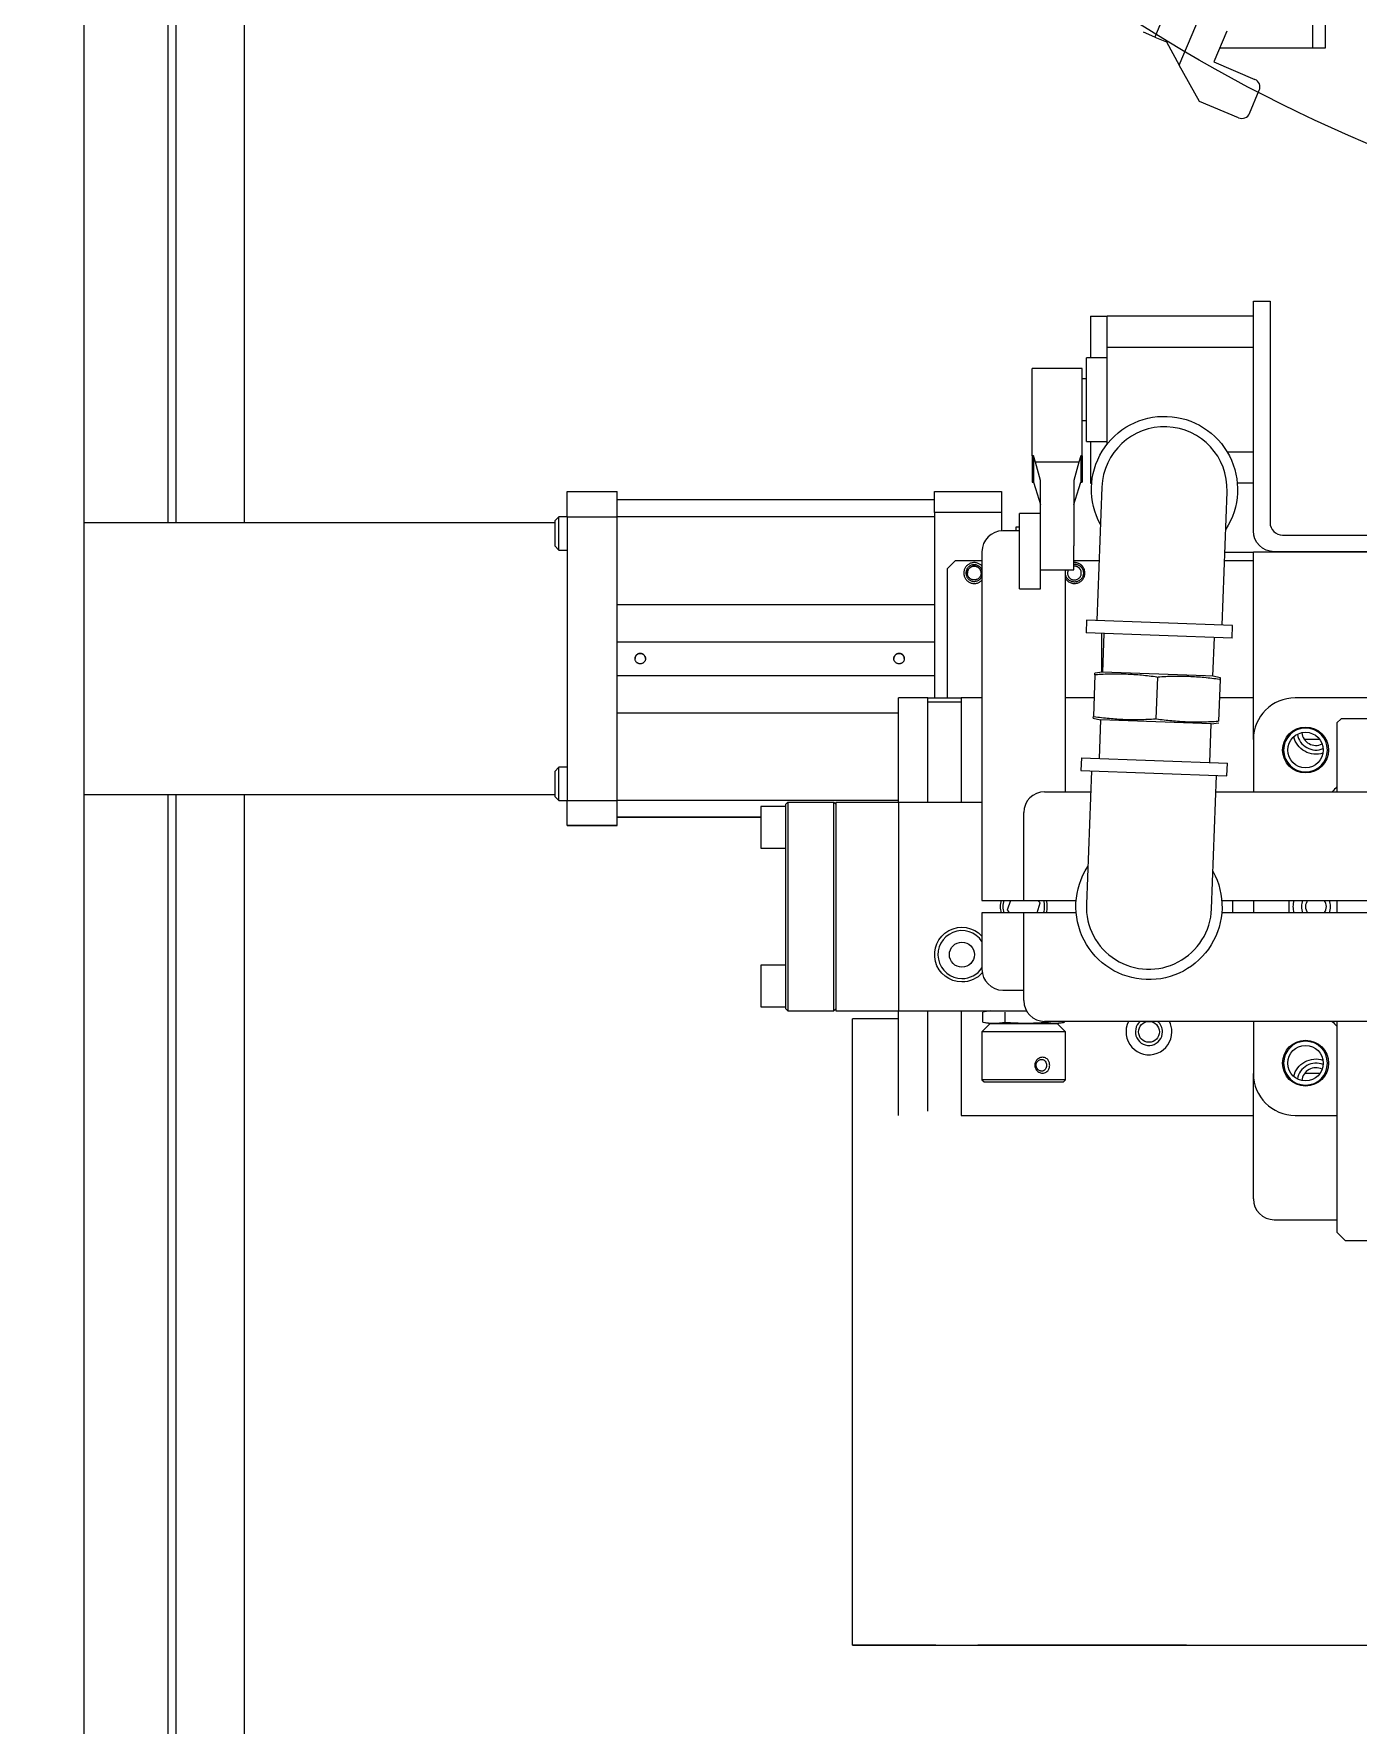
# Model space of a CAD drawing. Header units: millimetres. Extents: x 10462777 to 22643323, y 453826 to 1389191.
# Drawn here: x 11281645.8 to 11281963, y 583557.4 to 583962.5 of the extents above; entities that cross this region are included whole.
import ezdxf

# ---------------------------------------------------------------- set-up
doc = ezdxf.new("R2010")
doc.units = ezdxf.units.MM
doc.header["$LTSCALE"] = 200
doc.header["$MEASUREMENT"] = 0
for name, pattern in [('CENTER', [2, 1.25, -0.25, 0.25, -0.25]), ('CENTER2', [1.125, 0.75, -0.125, 0.125, -0.125]), ('PHANTOM', [2.5, 1.25, -0.25, 0.25, -0.25, 0.25, -0.25])]:
    doc.linetypes.add(name, pattern=pattern)
doc.layers.get('0').update_dxf_attribs({"linetype": 'CONTINUOUS'})
for name, color, linetype in [('2', 2, 'CONTINUOUS'), ('205', 4, 'CONTINUOUS'), ('DV1_DEFAULT', 7, 'CONTINUOUS')]:
    doc.layers.add(name, color=color, linetype=linetype)
doc.layers.add('203', color=7, linetype='CONTINUOUS', true_color=0xffffff)
doc.layers.add('LAYOUT', color=8, linetype='CONTINUOUS', lineweight=25)

# ---------------------------------------------------------------- blocks, each defined once
blk = doc.blocks.new('r710ic')
at = {"layer": 'DV1_DEFAULT', "color": 7, "linetype": 'Continuous', "lineweight": 0}
for p, q in [((272357.37, 104079.88), (272335.87, 104079.88)), ((272357.37, 104076.88), (272357.37, 104079.88)), ((272357.37, 104076.88), (272335.87, 104076.88)), ((272357.37, 104054.56), (272357.37, 104076.88)), ((272360.74, 104053.14), (272364.9, 104062.98)), ((272373.04, 104061.72), (272367.52, 104064.05)), ((272374.11, 104059.1), (272370.17, 104049.76)), ((272353.37, 104056.25), (272360.74, 104053.14)), ((272361.48, 104044.89), (272339.37, 104054.22)), ((272370.17, 104049.76), (272361.48, 104044.89)), ((272355.95, 104041.8), (272361.48, 104044.89)), ((272351.56, 104040.4), (272354.79, 104039.04)), ((272354.79, 104039.04), (272353.62, 104036.28)), ((272354.79, 104039.04), (272355.95, 104041.8))]:
    blk.add_line(p, q, dxfattribs=at)
at = {"layer": 'DV1_DEFAULT', "color": 3, "linetype": 'CENTER2', "lineweight": 0}
blk.add_circle((272041.37, 104232.63), 367.64, dxfattribs=at)
at = {"layer": 'DV1_DEFAULT', "color": 7, "linetype": 'Continuous', "lineweight": 0}
for centre, start, end in [((272366.74, 104062.21), 67.1146, 157.1146), ((272372.27, 104059.87), 337.1146, 67.1146)]:
    blk.add_arc(centre, 2, start, end, dxfattribs=at)
at = {"layer": 'LAYOUT', "color": 3}
blk.add_circle((272041.37, 104232.63), 2050.12, dxfattribs=at)
blk = doc.blocks.new('A$C7DA30AB0')
at = {"layer": 'LAYOUT', "color": 6, "linetype": 'PHANTOM'}
blk.add_circle((3030.45, 3025.99, 0), 2693.02, dxfattribs=at)

msp = doc.modelspace()

# ---------------------------------------------------------------- linework, layer by layer
at = {"layer": '2', "color": 252, "linetype": 'Continuous'}
for p, q in [((11281657.81339, 583034.4125, 0), (11281657.81339, 584034.42828, 0)), ((11281679.8662, 583845.30545, 0), (11281679.8662, 584034.39391, 0)), ((11281696.11644, 584034.41518, 0), (11281696.11644, 583845.31073, 0)), ((11281677.86618, 584003.8777, 0), (11281677.86618, 583845.26732, 0)), ((11281677.86618, 583780.27655, 0), (11281677.86618, 583034.39096, 0)), ((11281679.8662, 583034.40799, 0), (11281679.8662, 583780.30062, 0)), ((11281696.11644, 583780.31268, 0), (11281696.11644, 583034.43591, 0))]:
    msp.add_line(p, q, dxfattribs=at)
at = {"layer": '203', "color": 252, "linetype": 'CENTER'}
for p, q in [((11281773.51819, 583852.81748, 0), (11281785.51836, 583852.81748, 0)), ((11281773.51819, 583846.82108, 0), (11281773.51819, 583852.81748, 0)), ((11281785.51836, 583846.82108, 0), (11281785.51836, 583852.81748, 0)), ((11281861.51944, 583850.81745, 0), (11281785.51836, 583850.81745, 0)), ((11281861.51944, 583852.81748, 0), (11281877.51967, 583852.81748, 0)), ((11281861.51944, 583847.81742, 0), (11281861.51944, 583852.81748, 0)), ((11281877.51967, 583852.81748, 0), (11281877.51967, 583847.81742, 0)), ((11281771.51816, 583846.81739, 0), (11281770.51815, 583845.81737, 0)), ((11281770.51815, 583845.81718, 0), (11281770.51815, 583839.81729, 0)), ((11281773.51863, 583846.81739, 0), (11281771.51816, 583846.81739, 0)), ((11281771.51816, 583846.81713, 0), (11281771.51816, 583846.81714, 0)), ((11281771.51816, 583838.81728, 0), (11281771.51816, 583846.81713, 0)), ((11281773.51819, 583846.82108, 0), (11281785.51836, 583846.82108, 0)), ((11281773.51819, 583846.82108, 0), (11281773.51819, 583778.81276, 0)), ((11281785.51836, 583778.81276, 0), (11281785.51836, 583846.82108, 0)), ((11281861.51944, 583846.8174, 0), (11281785.51836, 583846.8174, 0)), ((11281877.51967, 583847.81742, 0), (11281861.51944, 583847.81742, 0)), ((11281861.51944, 583847.81742, 0), (11281861.51944, 583803.43023, 0)), ((11281877.51967, 583847.81742, 0), (11281877.51967, 583843.41736, 0)), ((11281770.51515, 583845.31732, 0), (11281657.8072, 583845.31732, 0)), ((11281881.01972, 583844.31735, 0), (11281881.01972, 583843.42971, 0)), ((11281770.51815, 583839.81729, 0), (11281771.51816, 583838.81728, 0)), ((11281771.51816, 583838.81728, 0), (11281773.51863, 583838.81728, 0)), ((11281931.0398, 583838.31723, 0), (11281937.87052, 583838.31723, 0)), ((11281866.51951, 583836.31726, 0), (11281864.51948, 583834.31723, 0)), ((11281864.51948, 583834.31723, 0), (11281864.51948, 583803.42935, 0)), ((11281866.51951, 583836.31726, 0), (11281872.86936, 583836.31726, 0)), ((11281868.51954, 583833.31745, 0.00031), (11281868.51954, 583833.31721, 0.00031)), ((11281869.01954, 583833.31745, 0.00031), (11281869.01954, 583833.31721, 0.00031)), ((11281872.6696, 583833.3172, 0.00031), (11281872.6696, 583833.31745, 0.00031)), ((11281894.86882, 583836.31726, 0), (11281900.94359, 583836.31726, 0)), ((11281930.96542, 583836.31728, 0), (11281937.87002, 583836.31728, 0)), ((11281785.51836, 583825.8171, 0), (11281861.51944, 583825.8171, 0)), ((11281785.51836, 583825.8171, 0), (11281861.51944, 583825.8171, 0)), ((11281901.52001, 583818.89617, 0), (11281901.52001, 583809.56433, 0)), ((11281785.51836, 583816.81697, 0), (11281861.51944, 583816.81697, 0)), ((11281789.76842, 583812.81716, 0.00034), (11281789.76842, 583812.81691, 0.00034)), ((11281851.7693, 583812.81716, 0.00034), (11281851.7693, 583812.81691, 0.00034)), ((11281785.51836, 583808.81686, 0), (11281861.51944, 583808.81686, 0)), ((11281785.51836, 583808.81686, 0), (11281861.51944, 583808.81686, 0)), ((11281785.51836, 583799.81673, 0), (11281852.86838, 583799.81673, 0)), ((11281771.51816, 583786.81654, 0), (11281770.51815, 583785.81652, 0)), ((11281770.51815, 583785.81633, 0), (11281770.51815, 583779.81644, 0)), ((11281773.51863, 583786.81654, 0), (11281771.51816, 583786.81654, 0)), ((11281771.51816, 583778.81642, 0), (11281771.51816, 583786.81628, 0)), ((11281771.51816, 583786.81628, 0), (11281771.51816, 583786.81628, 0)), ((11281657.8072, 583780.3164, 0), (11281770.51515, 583780.3164, 0)), ((11281770.51815, 583779.81644, 0), (11281771.51816, 583778.81642, 0)), ((11281770.51815, 583779.81635, 0), (11281771.51816, 583778.81633, 0)), ((11281771.51816, 583778.81642, 0), (11281773.51863, 583778.81642, 0)), ((11281771.51816, 583778.81633, 0), (11281773.51863, 583778.81633, 0)), ((11281773.51819, 583778.81276, 0), (11281785.51836, 583778.81276, 0)), ((11281773.51819, 583772.81634, 0), (11281773.51819, 583778.81276, 0)), ((11281852.86838, 583778.81643, 0), (11281785.51836, 583778.81643, 0)), ((11281785.51836, 583772.81634, 0), (11281785.51836, 583778.81276, 0)), ((11281785.51836, 583772.81634, 0), (11281773.51819, 583772.81634, 0)), ((11281773.51819, 583772.81634, 0), (11281773.51819, 583772.81624, 0)), ((11281773.51819, 583772.81624, 0), (11281785.51836, 583772.81624, 0)), ((11281819.86847, 583774.81637, 0), (11281785.51836, 583774.81637, 0)), ((11281785.51836, 583774.81634, 0), (11281819.86847, 583774.81634, 0)), ((11281785.51836, 583774.81631, 0), (11281819.86847, 583774.81631, 0)), ((11281819.86847, 583774.81627, 0), (11281785.51836, 583774.81627, 0)), ((11281785.51836, 583772.81624, 0), (11281785.51836, 583772.81634, 0)), ((11281841.83433, 583576.5435, 0), (11281841.83433, 583726.54563, 0)), ((11281841.83433, 583576.5435, 0), (11281841.83433, 583576.54326, 0)), ((11282221.83973, 583576.54353, 0), (11281861.83461, 583576.54353, 0)), ((11281861.83461, 583576.54323, 0), (11282221.83973, 583576.54323, 0))]:
    msp.add_line(p, q, dxfattribs=at)
at = {"layer": '203', "color": 252, "linetype": 'CENTER', "extrusion": (0, 1.51265e-06, 1)}
for centre, radius in [((11281871.01957, 583833.31745, 0.88345), 1.65002), ((11281791.01844, 583812.81716, 0.88345), 1.25002), ((11281853.01932, 583812.81716, 0.88345), 1.25002)]:
    msp.add_circle(centre, radius, dxfattribs=at)
for centre, radius, start, end in [((11281871.01957, 583833.31745, 0.88345), 2.50004, 42.2848186, 180.005767), ((11281871.01957, 583833.31745, 0.88345), 2.50004, 42.2845518, 180), ((11281871.01957, 583833.31745, 0.88345), 2.50004, 180.0053461, 317.7015429), ((11281871.01957, 583833.31745, 0.88345), 2.00003, 22.3694358, 180.0073139), ((11281871.01957, 583833.31745, 0.88345), 2.00003, 22.3698567, 180), ((11281871.01957, 583833.31745, 0.88345), 2.00003, 180.006893, 337.6116829), ((11281871.01957, 583833.31745, 0.88345), 1.65002, 0, 180.0087548), ((11281895.01991, 583833.31745, 0.88345), 2.50004, 210.6611091, 93.4598817), ((11281895.01991, 583833.31745, 0.88345), 1.65002, 152.5802129, 90), ((11281895.01991, 583833.31745, 0.88345), 1.65002, 152.5749042, 180.0034356), ((11281895.01991, 583833.31745, 0.88345), 2.50004, 359.9944225, 93.4595378), ((11281895.01991, 583833.31745, 0.88345), 1.65002, 90, 95.2430847), ((11281895.01991, 583833.31745, 0.88345), 1.65002, 359.9853051, 95.237455), ((11281791.01844, 583812.81716, 0.88345), 1.25002, 359.9885783, 180), ((11281853.01932, 583812.81716, 0.88345), 1.25002, 359.9885783, 180)]:
    msp.add_arc(centre, radius, start, end, dxfattribs=at)
at = {"layer": '203', "color": 252, "linetype": 'CENTER', "extrusion": (0, -1.51265e-06, -1)}
for start, end in [(90, 20.6938683), (85.9778362, 90)]:
    msp.add_arc((-11281895.01991, 583833.31745, -0.88345), 2.15003, start, end, dxfattribs=at)
at = {"layer": '203', "color": 252, "linetype": 'CENTER'}
for centre, major_axis, start_param, end_param in [((11281887.51981, 583844.31735, 0), (6.50009, 0), 2.624703649, 3.143346796), ((11281861.83461, 583726.54563, 0), (20.00028, 0), 2.035653908, 3.141592654), ((11281861.83461, 583576.5435, 0), (20.00028, 0), 1.570796327, 3.141592654), ((11281861.83461, 583576.54326, 0), (20.00028, 0), 3.141592654, 4.71238898)]:
    msp.add_ellipse(centre, major_axis=major_axis, ratio=0.000001513, start_param=start_param, end_param=end_param, dxfattribs=at)
at = {"layer": '205', "color": 252, "linetype": 'Continuous'}
for p, q in [((11281937.86987, 583843.4298, 0), (11281937.86987, 583898.43058, 0)), ((11281937.86987, 583898.43058, 0), (11281941.86993, 583898.43058, 0)), ((11281941.86993, 583898.43058, 0), (11281941.86993, 583845.42982, 0)), ((11281898.86932, 583894.83053, 0), (11281898.86932, 583884.83038, 0)), ((11281898.86932, 583894.83053, 0), (11281902.86937, 583894.83053, 0)), ((11281937.86987, 583894.83053, 0), (11281902.86937, 583894.83053, 0)), ((11281902.86937, 583887.33051, 0), (11281902.86937, 583894.83053, 0)), ((11281937.86987, 583887.33042, 0), (11281902.86937, 583887.33042, 0)), ((11281902.86937, 583864.22546, 0), (11281902.86937, 583887.33042, 0)), ((11281896.86929, 583882.33035, 0), (11281884.86912, 583882.33035, 0)), ((11281884.86912, 583877.99992, 0), (11281884.86912, 583882.33035, 0)), ((11281896.86929, 583877.99992, 0), (11281896.86929, 583882.33035, 0)), ((11281902.86937, 583884.83038, 0), (11281897.8693, 583884.83038, 0)), ((11281897.8693, 583864.8301, 0), (11281897.8693, 583884.83038, 0)), ((11281884.86912, 583861.42791, 0), (11281884.86912, 583877.99992, 0)), ((11281897.8693, 583879.83031, 0), (11281896.86929, 583879.83031, 0)), ((11281896.86929, 583861.42791, 0), (11281896.86929, 583877.99992, 0)), ((11281896.86929, 583869.83017, 0), (11281897.8693, 583869.83017, 0)), ((11281897.8693, 583864.8301, 0), (11281902.86937, 583864.8301, 0)), ((11281898.86932, 583864.8301, 0), (11281898.86932, 583854.82996, 0)), ((11281931.61572, 583862.33006, 0), (11281937.86987, 583862.33006, 0)), ((11281884.86912, 583861.42791, 0), (11281884.86912, 583855.08854, 0)), ((11281885.2038, 583861.42791, 0), (11281884.86912, 583861.42791, 0)), ((11281885.2038, 583861.42791, 0), (11281885.2038, 583855.08854, 0)), ((11281885.66336, 583859.87351, 0), (11281885.2038, 583861.42791, 0)), ((11281886.86915, 583855.51443, 0), (11281885.66336, 583859.87351, 0)), ((11281896.07505, 583859.87351, 0), (11281885.66336, 583859.87351, 0)), ((11281896.07505, 583859.87351, 0), (11281894.86926, 583855.51443, 0)), ((11281896.5346, 583861.42791, 0), (11281896.07505, 583859.87351, 0)), ((11281896.86929, 583861.42791, 0), (11281896.5346, 583861.42791, 0)), ((11281896.5346, 583861.42791, 0), (11281896.5346, 583855.08854, 0)), ((11281896.86929, 583861.42791, 0), (11281896.86929, 583855.08854, 0)), ((11281884.86912, 583855.08854, 0), (11281885.2038, 583855.08854, 0)), ((11281885.2038, 583855.08854, 0), (11281885.66336, 583853.53415, 0)), ((11281886.86915, 583847.33273, 0), (11281886.86915, 583855.51443, 0)), ((11281894.86926, 583855.51443, 0), (11281894.86926, 583839.86347, 0)), ((11281896.07505, 583853.53415, 0), (11281896.5346, 583855.08854, 0)), ((11281896.5346, 583855.08854, 0), (11281896.86929, 583855.08854, 0)), ((11281898.86932, 583854.82996, 0), (11281899.15044, 583854.82996, 0)), ((11281901.59903, 583853.91865, 0), (11281900.40884, 583821.94034, 0)), ((11281937.86987, 583854.82996, 0), (11281934.02692, 583854.82996, 0)), ((11281885.66336, 583853.53415, 0), (11281886.86915, 583849.73634, 0)), ((11281894.86926, 583849.73634, 0), (11281896.07505, 583853.53415, 0)), ((11281930.38851, 583820.82453, 0), (11281931.5787, 583852.80284, 0)), ((11281886.86915, 583847.57754, 0), (11281881.86907, 583847.57754, 0)), ((11281881.86907, 583829.57729, 0), (11281881.86907, 583847.57754, 0)), ((11281886.86915, 583829.57729, 0), (11281886.86915, 583847.33273, 0)), ((11281881.86907, 583843.4298, 0), (11281877.86902, 583843.4298, 0)), ((11281944.86997, 583842.42978, 0), (11281976.17246, 583842.42978, 0)), ((11281872.86895, 583838.42972, 0), (11281872.86895, 583754.92854, 0)), ((11281894.86926, 583834.07735, 0), (11281894.86926, 583839.86347, 0)), ((11281937.86987, 583793.42823, 0), (11281937.86987, 583838.42972, 0)), ((11281937.86987, 583838.42972, 0), (11281976.02479, 583838.42972, 0)), ((11281976.02361, 583838.42972, 0), (11281942.86994, 583838.42972, 0)), ((11281886.86915, 583834.07735, 0), (11281894.86926, 583834.07735, 0)), ((11281892.86923, 583780.92922, 0), (11281892.86923, 583834.07685, 0)), ((11281881.86907, 583829.57729, 0), (11281886.86915, 583829.57729, 0)), ((11281897.91053, 583822.03332, 0), (11281897.79895, 583819.03535, 0)), ((11281932.88681, 583820.73155, 0), (11281897.91053, 583822.03332, 0)), ((11281932.77523, 583817.73358, 0), (11281897.79895, 583819.03535, 0)), ((11281902.04607, 583818.87715, 0), (11281901.70037, 583809.58889, 0)), ((11281928.18241, 583808.60326, 0), (11281928.52811, 583817.89152, 0)), ((11281932.77523, 583817.73358, 0), (11281932.88681, 583820.73155, 0)), ((11281901.70037, 583809.58889, 0), (11281899.87183, 583809.33618, 0)), ((11281926.40928, 583808.66925, 0), (11281901.70037, 583809.58889, 0)), ((11281899.92532, 583808.94915, 0), (11281899.55339, 583798.95592, 0)), ((11281899.92532, 583808.94915, 0), (11281900.04812, 583808.94458, 0)), ((11281914.91516, 583808.39124, 0), (11281914.54322, 583798.39802, 0)), ((11281914.79236, 583808.39581, 0), (11281914.91516, 583808.39124, 0)), ((11281914.91516, 583808.39124, 0), (11281915.03796, 583808.38667, 0)), ((11281928.18241, 583808.60326, 0), (11281926.40928, 583808.66925, 0)), ((11281929.9871, 583808.21533, 0), (11281928.18241, 583808.60326, 0)), ((11281929.90499, 583807.83334, 0), (11281929.53306, 583797.84012, 0)), ((11281929.78219, 583807.83791, 0), (11281929.90499, 583807.83334, 0)), ((11281929.91975, 583808.22981, 0), (11281929.90499, 583807.83334, 0)), ((11281852.86866, 583778.42887, 0), (11281852.86866, 583803.42923, 0)), ((11281859.86876, 583803.42923, 0), (11281852.86866, 583803.42923, 0)), ((11281859.86876, 583803.42923, 0), (11281867.86888, 583803.42923, 0)), ((11281859.86876, 583802.42921, 0), (11281859.86876, 583803.42923, 0)), ((11281859.86876, 583778.42806, 0), (11281859.86876, 583802.42921, 0)), ((11281867.86888, 583802.42921, 0), (11281859.86876, 583802.42921, 0)), ((11281867.86888, 583803.42923, 0), (11281867.86888, 583778.42887, 0)), ((11281872.87145, 583803.42923, 0), (11281867.86888, 583803.42923, 0)), ((11281899.72183, 583803.42923, 0), (11281892.87423, 583803.42923, 0)), ((11281937.87487, 583803.42923, 0), (11281929.74475, 583803.42923, 0)), ((11281974.72164, 583803.42923, 0), (11281947.87001, 583803.42923, 0)), ((11281899.47128, 583798.57393, 0), (11281901.27597, 583798.186, 0)), ((11281899.53863, 583798.55946, 0), (11281899.55339, 583798.95592, 0)), ((11281899.67619, 583798.95135, 0), (11281899.55339, 583798.95592, 0)), ((11281901.27597, 583798.186, 0), (11281900.93027, 583788.89774, 0)), ((11281927.75801, 583797.20038, 0), (11281901.27597, 583798.186, 0)), ((11281914.54322, 583798.39802, 0), (11281914.42042, 583798.40259, 0)), ((11281914.66602, 583798.39345, 0), (11281914.54322, 583798.39802, 0)), ((11281927.41231, 583787.91211, 0), (11281927.75801, 583797.20038, 0)), ((11281927.75801, 583797.20038, 0), (11281929.58655, 583797.45308, 0)), ((11281929.53306, 583797.84012, 0), (11281929.41026, 583797.84469, 0)), ((11281958.87017, 583798.42916, 0), (11281957.87015, 583797.42914, 0)), ((11281957.87015, 583797.42914, 0), (11281957.87015, 583780.92841, 0)), ((11281975.14567, 583798.42916, 0), (11281958.87017, 583798.42916, 0)), ((11281937.86987, 583793.42909, 0), (11281937.86987, 583780.92891, 0)), ((11281953.80603, 583793.42909, 0), (11281950.12004, 583793.42909, 0)), ((11281896.68315, 583789.05568, 0), (11281896.57157, 583786.05772, 0)), ((11281896.68315, 583789.05568, 0), (11281931.65943, 583787.75391, 0)), ((11281896.57157, 583786.05772, 0), (11281931.54785, 583784.75594, 0)), ((11281899.06987, 583785.96473, 0), (11281897.87968, 583753.98642, 0)), ((11281927.85935, 583752.87061, 0), (11281929.04954, 583784.84893, 0)), ((11281931.54785, 583784.75594, 0), (11281931.65943, 583787.75391, 0)), ((11281887.86916, 583780.92891, 0), (11281898.88275, 583780.92891, 0)), ((11281928.90505, 583780.92891, 0), (11281973.88163, 583780.92891, 0)), ((11281825.86828, 583777.42886, 0), (11281819.86819, 583777.42886, 0)), ((11281819.86819, 583777.42886, 0), (11281819.86819, 583767.42872, 0)), ((11281826.36829, 583778.42887, 0), (11281825.86828, 583777.92886, 0)), ((11281825.86828, 583728.92817, 0), (11281825.86828, 583777.92886, 0)), ((11281826.36829, 583778.42887, 0), (11281837.36844, 583778.42887, 0)), ((11281826.36829, 583778.42887, 0), (11281826.36829, 583728.42816, 0)), ((11281837.36844, 583778.42887, 0), (11281837.86845, 583777.92886, 0)), ((11281837.36844, 583728.42816, 0), (11281837.36844, 583778.42887, 0)), ((11281837.86845, 583778.42887, 0), (11281837.86845, 583728.42816, 0)), ((11281837.86845, 583778.42887, 0), (11281852.86866, 583778.42887, 0)), ((11281852.86866, 583778.42887, 0), (11281852.86866, 583728.42816, 0)), ((11281852.86866, 583778.42887, 0), (11281872.8702, 583778.42887, 0)), ((11281882.86909, 583754.92854, 0), (11281882.86909, 583775.92884, 0)), ((11281819.86819, 583767.42872, 0), (11281825.86828, 583767.42872, 0)), ((11281872.86895, 583754.92854, 0), (11281882.8695, 583754.92854, 0)), ((11281879.67234, 583754.9285, 0), (11281878.92299, 583752.55551, 0)), ((11281878.92299, 583752.55551, 0), (11281879.49704, 583751.92849, 0)), ((11281882.86909, 583754.92854, 0), (11281895.43367, 583754.92854, 0)), ((11281886.06583, 583751.92853, 0), (11281886.81518, 583754.30153, 0)), ((11281886.81518, 583754.30153, 0), (11281886.24113, 583754.92854, 0)), ((11281930.30553, 583754.92854, 0), (11281967.42524, 583754.92854, 0)), ((11281932.8698, 583754.92776, 0), (11281932.8698, 583751.92928, 0)), ((11281937.86987, 583754.92854, 0), (11281937.86987, 583751.92975, 0)), ((11281957.87015, 583754.92679, 0), (11281957.87015, 583751.92821, 0)), ((11281872.86895, 583751.9285, 0), (11281872.86895, 583738.4283, 0)), ((11281882.8695, 583751.9285, 0), (11281872.86895, 583751.9285, 0)), ((11281895.43367, 583751.9285, 0), (11281882.86909, 583751.9285, 0)), ((11281882.86909, 583730.9282, 0), (11281882.86909, 583751.9285, 0)), ((11281967.42524, 583751.9285, 0), (11281930.30553, 583751.9285, 0)), ((11281825.86828, 583739.42832, 0), (11281819.86819, 583739.42832, 0)), ((11281819.86819, 583739.42832, 0), (11281819.86819, 583729.42818, 0)), ((11281877.86902, 583733.42823, 0), (11281882.86971, 583733.42823, 0)), ((11281819.86819, 583729.42818, 0), (11281825.86828, 583729.42818, 0)), ((11281826.36829, 583728.42816, 0), (11281825.86828, 583728.92817, 0)), ((11281826.36829, 583728.42816, 0), (11281837.36844, 583728.42816, 0)), ((11281837.36844, 583728.42816, 0), (11281837.86845, 583728.92817, 0)), ((11281837.86845, 583728.42816, 0), (11281852.86866, 583728.42816, 0)), ((11281852.86866, 583703.42781, 0), (11281852.86866, 583728.42972, 0)), ((11281852.86866, 583728.42816, 0), (11281883.5391, 583728.42816, 0)), ((11281859.86876, 583704.42782, 0), (11281859.86876, 583728.42897, 0)), ((11281867.86888, 583728.42972, 0), (11281867.86888, 583703.42781, 0)), ((11281874.86897, 583728.42816, 0), (11281873.06902, 583728.11078, 0)), ((11281873.06902, 583725.74815, 0), (11281873.06902, 583728.10813, 0)), ((11281878.4392, 583725.74815, 0), (11281878.4392, 583728.10813, 0)), ((11281874.86897, 583725.42812, 0), (11281872.86895, 583723.42809, 0)), ((11281873.06902, 583725.7455, 0), (11281874.86897, 583725.42812, 0)), ((11281874.86897, 583725.42812, 0), (11281890.8692, 583725.42812, 0)), ((11281874.86897, 583725.42812, 0), (11281879.25837, 583725.42812, 0)), ((11281879.25837, 583725.42812, 0), (11281890.8692, 583725.42812, 0)), ((11282017.87101, 583725.92813, 0), (11281887.86916, 583725.92813, 0)), ((11281888.23927, 583725.74815, 0), (11281888.23927, 583725.92813, 0)), ((11281890.8692, 583725.42812, 0), (11281892.66916, 583725.7455, 0)), ((11281892.86923, 583723.42809, 0), (11281890.8692, 583725.42812, 0)), ((11281892.66916, 583725.74815, 0), (11281892.66916, 583725.92813, 0)), ((11281937.86987, 583725.92938, 0), (11281937.86987, 583713.42795, 0)), ((11281957.87015, 583725.9285, 0), (11281957.87015, 583675.42741, 0)), ((11281872.86895, 583723.42809, 0), (11281872.86895, 583711.92793, 0)), ((11281892.86923, 583723.42809, 0), (11281872.86895, 583723.42809, 0)), ((11281892.86923, 583711.92793, 0), (11281892.86923, 583723.42809, 0)), ((11281872.86895, 583711.92793, 0), (11281873.36895, 583711.42792, 0)), ((11281887.39554, 583711.92793, 0), (11281872.86895, 583711.92793, 0)), ((11281892.86923, 583711.92793, 0), (11281887.39554, 583711.92793, 0)), ((11281892.36922, 583711.42792, 0), (11281892.86923, 583711.92793, 0)), ((11281937.86987, 583683.42752, 0), (11281937.86987, 583713.43014, 0)), ((11281953.80603, 583713.42795, 0), (11281950.12004, 583713.42795, 0)), ((11281873.36895, 583711.42792, 0), (11281887.16922, 583711.42792, 0)), ((11281887.16922, 583711.42792, 0), (11281892.36922, 583711.42792, 0)), ((11281867.86888, 583703.42781, 0), (11281937.87487, 583703.42781, 0)), ((11281947.87001, 583703.42781, 0), (11281957.8714, 583703.42781, 0)), ((11281942.86994, 583678.42745, 0), (11281957.87484, 583678.42745, 0)), ((11281957.87015, 583675.42741, 0), (11281959.87018, 583673.42738, 0)), ((11281959.87018, 583673.42738, 0), (11282255.87439, 583673.42738, 0))]:
    msp.add_line(p, q, dxfattribs=at)
for centre, radius in [((11281950.37005, 583790.92905, 0), 5.50008), ((11281950.37005, 583790.92905, 0), 4.25006), ((11281868.06888, 583741.92835, 0), 3.00004), ((11281912.86951, 583723.42809, 0), 2.50004), ((11281950.37005, 583715.92798, 0), 5.50008), ((11281950.37005, 583715.92798, 0), 4.25006)]:
    msp.add_circle(centre, radius, dxfattribs=at)
at = {"layer": '205', "color": 252, "linetype": 'Continuous', "extrusion": (0, 0, -1)}
for centre in [(-11281950.37005, 583790.92905, 0), (-11281950.37005, 583715.92798, 0)]:
    msp.add_circle(centre, 5.25007, dxfattribs=at)
for centre, radius, start, end in [((-11281916.58887, 583853.36075, 0), 17.50025, 331.1321373, 92.1314925), ((-11281916.58887, 583853.36075, 0), 17.50025, 92.1314925, 213.1308478), ((-11281942.86994, 583843.4298, 0), 5.00007, 270, 0), ((-11281952.87008, 583795.42911, 0), 5.50008, 252.1463205, 345.9600859), ((-11281912.86951, 583753.42852, 0), 17.50025, 272.1314925, 33.1364956), ((-11281912.86951, 583753.42852, 0), 17.50025, 151.1264895, 272.1314925), ((-11281882.86909, 583753.42852, 0), 5.55008, 344.3230884, 15.6824622), ((-11281882.86909, 583753.42852, 0), 5.55008, 164.3174702, 195.6768438), ((-11281868.06888, 583741.92835, 0), 6.55009, 270, 137.120645), ((-11281868.06888, 583741.92835, 0), 6.55009, 221.8781058, 270), ((-11281952.87008, 583711.42792, 0), 5.50008, 14.0456352, 107.8481498)]:
    msp.add_arc(centre, radius, start, end, dxfattribs=at)
at = {"layer": '205', "color": 252, "linetype": 'Continuous'}
for centre, radius, start, end in [((11281916.58887, 583853.36075, 0), 15.00021, 357.8685075, 177.8685075), ((11281877.86902, 583838.42972, 0), 5.00007, 90, 180), ((11281944.86997, 583845.42982, 0), 3.00004, 180, 270), ((11281947.87001, 583793.42909, 0), 10.00014, 90, 180), ((11281952.87008, 583795.42911, 0), 4.50006, 189.2025793, 292.680094), ((11281952.87008, 583795.42911, 0), 3.40005, 185.782577, 296.1001236), ((11281887.86916, 583775.92884, 0), 5.00007, 90, 180), ((11281987.87058, 583753.42852, 0), 41.50059, 136.2881352, 138.4931392), ((11281882.86909, 583753.42852, 0), 5.00007, 162.5405073, 197.4549509), ((11281882.86909, 583753.42852, 0), 5.00007, 342.5347402, 17.449184), ((11281912.86951, 583753.42852, 0), 15.00021, 177.8685075, 357.8685075), ((11281987.87058, 583753.42852, 0), 41.50059, 177.9243845, 182.0700172), ((11281952.87008, 583753.42852, 0), 5.50008, 164.1713096, 195.8231128), ((11281952.87008, 583753.42852, 0), 3.50005, 154.6198873, 205.3742896), ((11281952.87008, 583753.42852, 0), 2.50004, 143.122659, 216.8609521), ((11281952.87008, 583753.42852, 0), 2.50004, 323.116892, 36.8551852), ((11281952.87008, 583753.42852, 0), 3.50005, 334.6143098, 25.3687119), ((11281868.06888, 583741.92835, 0), 5.75008, 33.3955839, 270), ((11281868.06888, 583741.92835, 0), 5.75008, 270, 326.5875539), ((11281877.86902, 583738.4283, 0), 5.00007, 180, 270), ((11281887.86916, 583730.9282, 0), 5.00007, 180, 270), ((11281912.86951, 583723.42809, 0), 5.50008, 152.9606069, 0), ((11281912.86951, 583723.42809, 0), 3.25005, 129.7124838, 0), ((11281912.86951, 583723.42809, 0), 3.25005, 0, 50.2762531), ((11281912.86951, 583723.42809, 0), 5.50008, 0, 27.02819), ((11281987.87058, 583753.42852, 0), 41.50059, 221.5012419, 223.7062459), ((11281952.87008, 583711.42792, 0), 4.50006, 67.3032125, 170.7919953), ((11281947.87001, 583713.42795, 0), 10.00014, 180, 270), ((11281952.87008, 583711.42792, 0), 3.40005, 63.8831097, 174.2117784), ((11281942.86994, 583683.42752, 0), 5.00007, 180, 270)]:
    msp.add_arc(centre, radius, start, end, dxfattribs=at)
for points, knots in [([(11281899.92532, 583808.94915, 0), (11281899.92992, 583809.07268, 0), (11281899.93365, 583809.1728, 0), (11281899.93873, 583809.30929, 0), (11281899.94007, 583809.34543, 0), (11281899.94008, 583809.34561, 0)], [0, 0, 0, 0, 0.500638735, 0.500638735, 1, 1, 1, 1]), ([(11281914.79236, 583808.39581, 0), (11281913.56827, 583808.56508, 0), (11281912.34331, 583808.71092, 0), (11281909.89102, 583808.93905, 0), (11281907.43634, 583809.10281, 0), (11281904.97628, 583809.12197, 0), (11281902.51382, 583809.07676, 0), (11281901.28141, 583809.02238, 0), (11281900.04812, 583808.94458, 0)], [0, 0, 0, 0, 0.25, 0.25, 0.5, 0.75, 0.75, 1, 1, 1, 1]), ([(11281929.78219, 583807.83791, 0), (11281928.5581, 583808.00718, 0), (11281927.33314, 583808.15302, 0), (11281924.88086, 583808.38115, 0), (11281922.42618, 583808.54491, 0), (11281919.96611, 583808.56407, 0), (11281917.50365, 583808.51886, 0), (11281916.27124, 583808.46448, 0), (11281915.03796, 583808.38667, 0)], [0, 0, 0, 0, 0.25, 0.25, 0.5, 0.75, 0.75, 1, 1, 1, 1]), ([(11281899.67619, 583798.95135, 0), (11281900.90027, 583798.78209, 0), (11281902.12524, 583798.63624, 0), (11281904.57752, 583798.40812, 0), (11281907.0322, 583798.24435, 0), (11281909.49227, 583798.2252, 0), (11281911.95473, 583798.2704, 0), (11281913.18714, 583798.32478, 0), (11281914.42042, 583798.40259, 0)], [0, 0, 0, 0, 0.25, 0.25, 0.5, 0.75, 0.75, 1, 1, 1, 1]), ([(11281914.66602, 583798.39345, 0), (11281915.89011, 583798.22418, 0), (11281917.11507, 583798.07834, 0), (11281919.56736, 583797.85022, 0), (11281922.02204, 583797.68645, 0), (11281924.4821, 583797.66729, 0), (11281926.94456, 583797.7125, 0), (11281928.17697, 583797.76688, 0), (11281929.41026, 583797.84469, 0)], [0, 0, 0, 0, 0.25, 0.25, 0.5, 0.75, 0.75, 1, 1, 1, 1]), ([(11281878.4392, 583725.74815, 0), (11281879.25588, 583725.67604, 0), (11281880.07255, 583725.61748, 0), (11281881.70589, 583725.53748, 0), (11281883.33924, 583725.49508, 0), (11281884.97258, 583725.53748, 0), (11281886.60593, 583725.61748, 0), (11281887.4226, 583725.67604, 0), (11281888.23927, 583725.74815, 0)], [0, 0, 0, 0, 0.25, 0.25, 0.5, 0.75, 0.75, 1, 1, 1, 1]), ([(11281888.23927, 583725.74815, 0), (11281888.97652, 583725.60413, 0), (11281889.71423, 583725.5164, 0), (11281890.82188, 583725.51623, 0), (11281891.19127, 583725.53738, 0), (11281891.93035, 583725.6174, 0), (11281892.30026, 583725.67609, 0), (11281892.66916, 583725.74815, 0)], [0, 0, 0, 0, 0.5, 0.5, 0.75, 0.75, 1, 1, 1, 1]), ([(11281887.39554, 583717.328, 0), (11281887.55343, 583717.32787, 0), (11281887.85866, 583717.28988, 0), (11281888.27688, 583717.09774, 0), (11281888.5932, 583716.81483, 0), (11281888.82337, 583716.49264, 0), (11281888.97262, 583716.16044, 0), (11281889.06665, 583715.80135, 0), (11281889.09779, 583715.42791, 0), (11281889.0668, 583715.05412, 0), (11281888.97257, 583714.69526, 0), (11281888.82316, 583714.36295, 0), (11281888.59293, 583714.04085, 0), (11281888.27639, 583713.75766, 0), (11281887.85751, 583713.56569, 0), (11281887.39636, 583713.50873, 0), (11281886.92267, 583713.56559, 0), (11281886.47013, 583713.75794, 0), (11281886.11127, 583714.04128, 0), (11281885.84111, 583714.36368, 0), (11281885.66147, 583714.69596, 0), (11281885.54632, 583715.05516, 0), (11281885.50794, 583715.42891, 0), (11281885.5465, 583715.80294, 0), (11281885.66217, 583716.16191, 0), (11281885.84232, 583716.49424, 0), (11281886.1129, 583716.81616, 0), (11281886.47201, 583717.09913, 0), (11281886.92465, 583717.29082, 0), (11281887.23795, 583717.32814, 0), (11281887.39554, 583717.328, 0)], [0, 0, 0, 0, 0.043145279, 0.084584614, 0.12715195, 0.15808694, 0.189040711, 0.219782225, 0.250016218, 0.280182272, 0.311000875, 0.341906721, 0.372863359, 0.415452694, 0.456937166, 0.500162148, 0.543221309, 0.584609748, 0.627177431, 0.658116906, 0.689060098, 0.71983843, 0.750083509, 0.780270859, 0.811119067, 0.842030907, 0.873010811, 0.915552899, 0.95693367, 1, 1, 1, 1]), ([(11281887.16922, 583716.828, 0), (11281887.10248, 583716.828, 0), (11281886.95673, 583716.81505, 0), (11281886.72459, 583716.75028, 0), (11281886.47558, 583716.62305, 0), (11281886.20965, 583716.40617, 0), (11281885.9879, 583716.10162, 0), (11281885.86018, 583715.75398, 0), (11281885.81544, 583715.37082, 0), (11281885.90014, 583714.90175, 0), (11281886.16084, 583714.48954, 0), (11281886.47432, 583714.23378, 0), (11281886.72335, 583714.10613, 0), (11281886.9555, 583714.04117, 0), (11281887.24655, 583714.01488, 0), (11281887.62999, 583714.09129, 0), (11281887.9706, 583714.35429, 0), (11281888.17318, 583714.67835, 0), (11281888.27296, 583714.94347, 0), (11281888.32156, 583715.19378, 0), (11281888.33994, 583715.51279, 0), (11281888.28471, 583715.95455, 0), (11281888.07892, 583716.36658, 0), (11281887.8154, 583716.6224, 0), (11281887.59321, 583716.75008, 0), (11281887.37761, 583716.81501, 0), (11281887.23605, 583716.828, 0), (11281887.16922, 583716.828, 0)], [0, 0, 0, 0, 0.025484291, 0.054814572, 0.088027963, 0.125148127, 0.17409887, 0.215782373, 0.250258513, 0.304534017, 0.374884586, 0.41204257, 0.445273766, 0.474601586, 0.500062898, 0.554832847, 0.624896481, 0.662315215, 0.695636277, 0.724882177, 0.750089438, 0.804317587, 0.874663452, 0.911844487, 0.945109702, 0.974482578, 1, 1, 1, 1])]:
    msp.add_open_spline(points, degree=3, knots=knots, dxfattribs=at)
msp.add_open_spline([(11281873.06902, 583725.74815, 0), (11281873.96405, 583725.60393, 0), (11281875.75411, 583725.42864, 0), (11281877.54417, 583725.60393, 0), (11281878.4392, 583725.74815, 0)], degree=3, dxfattribs=at)

# ---------------------------------------------------------------- block references
at = {"ltscale": 10}
msp.add_blockref('A$C7DA30AB0', (11276684.40366, 580408.4363, 0), dxfattribs=at)
at = {"layer": 'LAYOUT', "color": 2, "rotation": 270}
msp.add_blockref('r710ic', (11177875.24796, 856316.46559, 0), dxfattribs=at)

doc.saveas('drawing.dxf')
